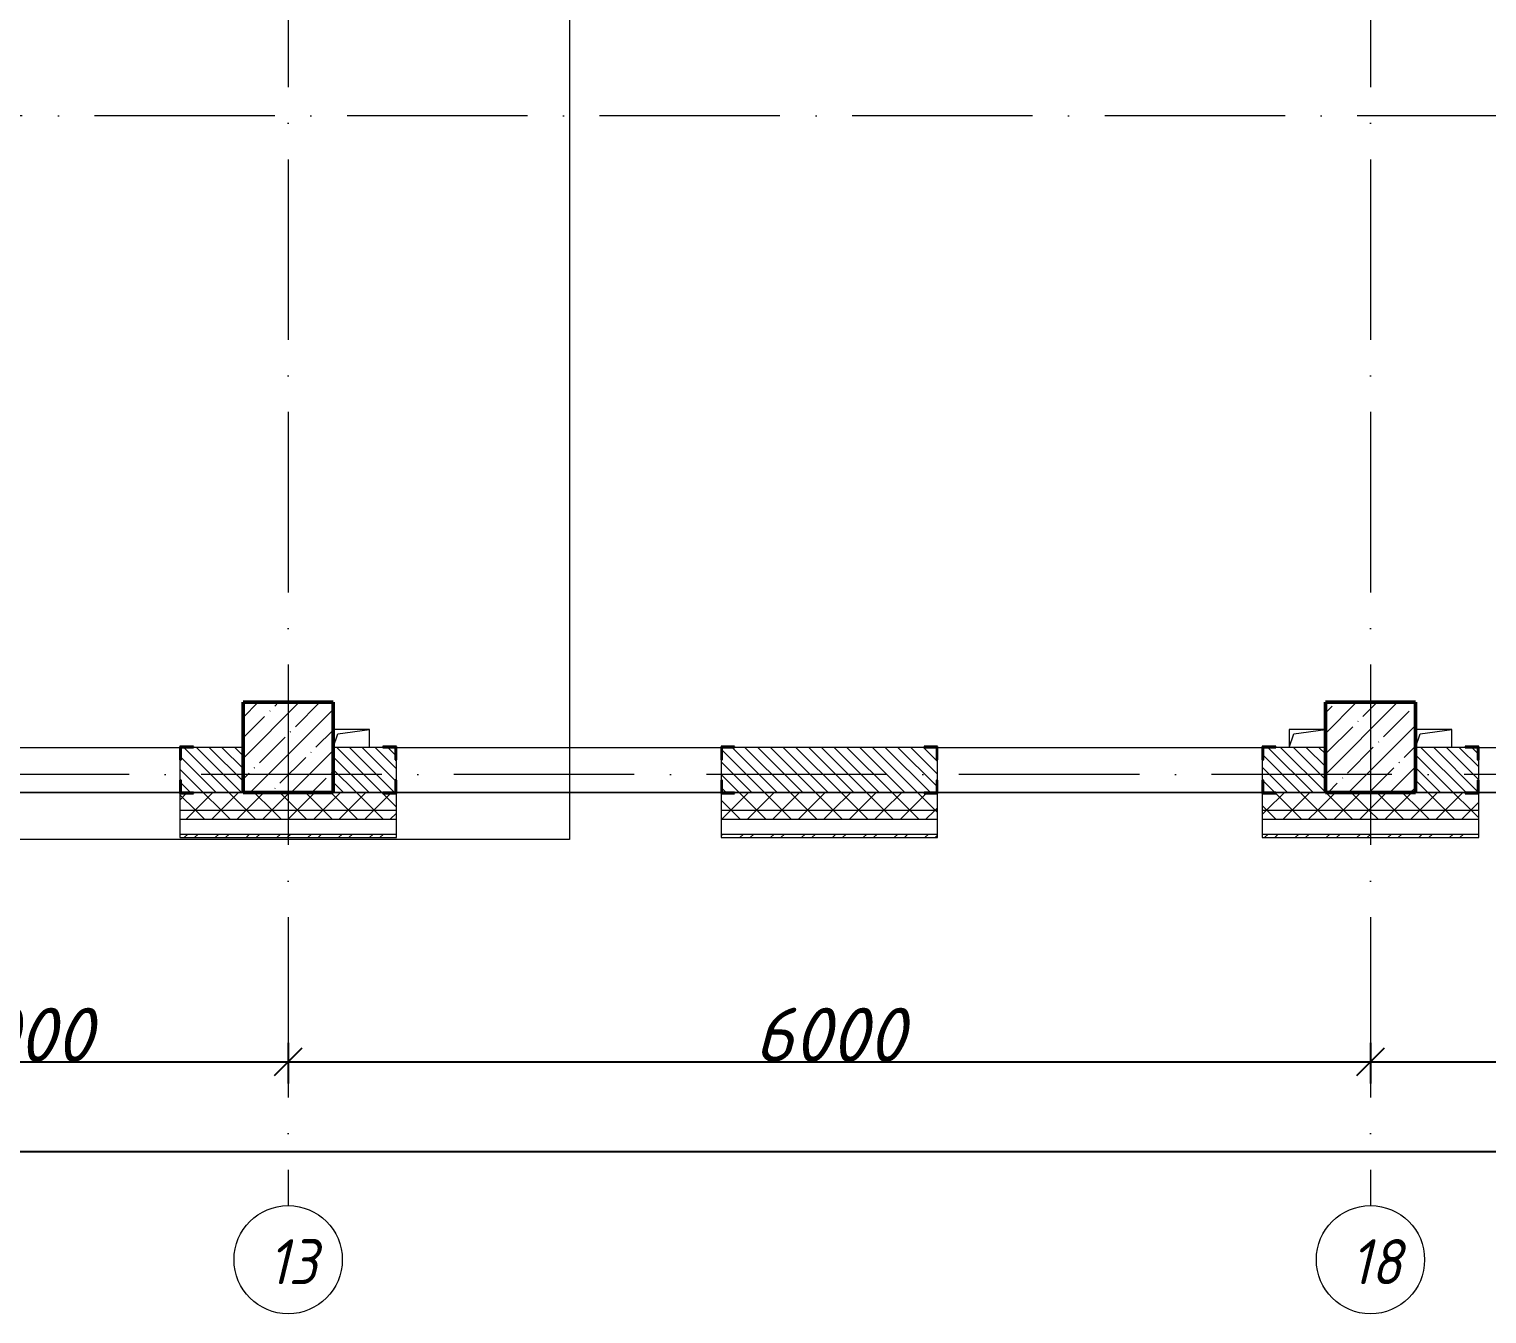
# Model space of a CAD drawing. Header units: millimetres. Extents: x -537608 to 253996, y -217170 to 186033.
# Drawn here: x -159171 to -151090, y 146832 to 153952 of the extents above; entities that cross this region are included whole.
import ezdxf

# ---------------------------------------------------------------- set-up
doc = ezdxf.new("R2010")
doc.units = ezdxf.units.MM
doc.linetypes.add('50_200_ШТРИХ_1Т_ш5_п1_п1_', pattern=[1400, 1000, -200, 0, -200])
for name, color, linetype, lineweight in [('A-____-____-DIMS', 7, 'Continuous', 9), ('A-GENM-____-MCUT', 7, 'Continuous', 25), ('A-GENM-____-OTLN', 7, 'Continuous', 9), ('A-GENM-____-OTLN-1', 7, 'Continuous', 25), ('A-WALL-____-MCUT', 7, 'Continuous', 13), ('A-WALL-____-MCUT-1', 7, 'Continuous', 9), ('A-WALL-____-OTLN', 7, 'Continuous', 9), ('A-WALL-____-PATT-1', 7, 'Continuous', 9), ('A-WALL-FNSH-MCUT-1', 7, 'Continuous', 9), ('S-COLS-____-MCUT', 7, 'Continuous', 50), ('S-COLS-____-OTLN', 7, 'Continuous', 9), ('S-GRID-____-IDEN', 7, 'Continuous', 9), ('S-GRID-____-OTLN-1', 7, '50_200_ШТРИХ_1Т_ш5_п1_п1_', 9)]:
    doc.layers.add(name, color=color, linetype=linetype, lineweight=lineweight)
doc.layers.add('G-____-____-SYMB-1', color=9, linetype='Continuous', lineweight=9, true_color=0x808080)
doc.styles.add('ISOCPEUR_I', font='isocpeui.ttf', dxfattribs={"height": 300})
doc.styles.add('ISOCPEUR_I_9', font='isocpeui.ttf', dxfattribs={"width": 0.9, "height": 250})
doc.dimstyles.new('ISO-2_5_0_9К_БОЛЬШОЙ_ОСИ', dxfattribs={"dimscale": 304.8, "dimtxt": 248.995294, "dimasz": 0.492126, "dimexe": 0.393701, "dimexo": 0, "dimgap": 0, "dimtad": 1, "dimdec": 0, "dimzin": 0, "dimdsep": 46, "dimtxsty": 'ISOCPEUR_I', "dimblk1": 'OBLIQUE', "dimblk2": 'OBLIQUE', "dimsah": 1, "dimcen": 0.09, "dimdle": 0.393701, "dimazin": 0, "dimtfac": 1, "dimtdec": 4, "dimtix": 1, "dimtmove": 0, "dimatfit": 3, "dimfxl": 1, "dimtvp": 1, "dimtolj": 1, "dimtzin": 0, "dimarcsym": 2})
pattern_1 = [(45, (-178684.97, 94540.11), (-70.71068, 70.71068), []), (135, (-178684.97, 94540.11), (-70.71068, -70.71068), [])]
pattern_2 = [(135, (-178684.97, 94540.114), (-35.35534, -35.35534), [])]

# ---------------------------------------------------------------- blocks, each defined once
blk = doc.blocks.new('BSC_Колонна _Прямоугольная - 500х500-25642906-АР1_План отверстий 3 этажа в осях 1-64_Ю-ЯЯ')
at = {"layer": 'S-COLS-____-OTLN'}
h = blk.add_hatch(dxfattribs=at)
h.set_pattern_fill('FP_19', color=256, style=0, pattern_type=2)
h.set_pattern_definition([(45, (-26950, -55431.04), (-114.04925, 114.04925), []), (45, (-26835.95, -55431.04), (-114.04925, 114.04925), [201.613, -40.323, 3.353, -36.97])])
h.paths.add_polyline_path([(-250, -250), (250, -250), (250, 250), (-250, 250), (-250, 177.9)], flags=0)
at = {"layer": 'S-COLS-____-MCUT'}
for p, q in [((250, 250), (-250, 250)), ((-250, 250), (-250, -250)), ((250, -250), (250, 250)), ((-250, -250), (250, -250))]:
    blk.add_line(p, q, dxfattribs=at)
blk = doc.blocks.new('BSC_Колонна _Прямоугольная - 500х500-V50-АР1_План отверстий 3 этажа в осях 1-64_Ю-ЯЯ')
at = {"layer": 'S-COLS-____-OTLN'}
h = blk.add_hatch(dxfattribs=at)
h.set_pattern_fill('FP_58', color=256, style=0, pattern_type=2)
h.set_pattern_definition([(45, (-20950, -55431.04), (-114.04925, 114.04925), []), (45, (-20835.95, -55431.04), (-114.04925, 114.04925), [201.613, -40.323, 3.353, -36.97])])
h.paths.add_polyline_path([(-250, -250), (250, -250), (250, 250), (-250, 250)], flags=0)
at = {"layer": 'S-COLS-____-MCUT'}
for p, q in [((250, 250), (-250, 250)), ((-250, 250), (-250, -250)), ((250, -250), (250, 250)), ((-250, -250), (250, -250))]:
    blk.add_line(p, q, dxfattribs=at)
blk = doc.blocks.new('Фахверк_СКБ_Уголок - 250_2700-27497298-АР1_План отверстий 3 этажа в осях 1-64_Ю-ЯЯ')
at = {"layer": 'A-GENM-____-MCUT'}
for p, q in [((200, 181), (125, 181)), ((125, 181), (125, 106)), ((131, 106), (131, 175)), ((131, 175), (200, 175)), ((200, 175), (200, 181)), ((125, 106), (131, 106)), ((131, -6), (125, -6)), ((125, -6), (125, -81)), ((131, -75), (131, -6)), ((200, -75), (131, -75)), ((200, -81), (200, -75)), ((125, -81), (200, -81))]:
    blk.add_line(p, q, dxfattribs=at)
blk = doc.blocks.new('AR_Отверстие прямоугольное _в плите_ - AR_Отверстие прямоугольное _в плите_-V178-АР1_План отверстий 3 этажа в осях 1-64_Ю-ЯЯ')
at = {"layer": 'A-GENM-____-OTLN'}
for p, q in [((100, 50), (-100, 50)), ((-100, -50), (-75, 25)), ((-75, 25), (100, 50)), ((100, -50), (100, 50))]:
    blk.add_line(p, q, dxfattribs=at)
blk = doc.blocks.new('AR_Отверстие прямоугольное _в плите_ - AR_Отверстие прямоугольное _в плите_-V185-АР1_План отверстий 3 этажа в осях 1-64_Ю-ЯЯ')
at = {"layer": 'A-GENM-____-OTLN'}
for p, q in [((100, 50), (-100, 50)), ((-100, 50), (-100, -50)), ((-100, -50), (-75, 25)), ((-75, 25), (100, 50))]:
    blk.add_line(p, q, dxfattribs=at)
blk = doc.blocks.new('Ось сетки - Круг_Ø6_00__ISO-2_5_0_9K_-25732049-АР1_План отверстий 3 этажа в осях 1-64_Ю-ЯЯ')
at = {"layer": 'S-GRID-____-IDEN'}
blk.add_circle((0, 0), 3, dxfattribs=at)
blk = doc.blocks.new('_Oblique')
at = {"color": 0, "linetype": 'ByBlock', "lineweight": -2}
blk.add_line((-0.5, -0.5), (0.5, 0.5), dxfattribs=at)
blk = doc.blocks.new('*D924')
at = {"layer": 'A-____-____-DIMS', "color": 0, "lineweight": -2, "transparency": 16777216}
for p, q in [((-160735, 148334.6), (-160735, 148108.6)), ((-157735, 148334.6), (-157735, 148108.6)), ((-160855, 148228.6), (-157615, 148228.6))]:
    blk.add_line(p, q, dxfattribs=at)
at = {"layer": 'Defpoints', "color": 0, "transparency": 16777216}
for p in [(-160735, 148334.6), (-157735, 148334.6), (-157735, 148228.6)]:
    blk.add_point(p, dxfattribs=at)
at = {"layer": 'A-____-____-DIMS', "color": 0, "lineweight": -2, "transparency": 16777216, "xscale": 150, "yscale": 150, "zscale": 150, "rotation": 180}
blk.add_blockref('_Oblique', (-160735, 148228.6), dxfattribs=at)
at = {"layer": 'A-____-____-DIMS', "color": 0, "lineweight": -2, "transparency": 16777216, "xscale": 150, "yscale": 150, "zscale": 150}
blk.add_blockref('_Oblique', (-157735, 148228.6), dxfattribs=at)
at = {"layer": 'A-____-____-DIMS', "color": 0, "transparency": 16777216, "insert": (-159235, 148378.6), "char_height": 300, "width": 758.478, "attachment_point": 5, "style": 'ISOCPEUR_I'}
blk.add_mtext('\\A1;3000', dxfattribs=at)
blk = doc.blocks.new('*D925')
at = {"layer": 'A-____-____-DIMS', "color": 0, "lineweight": -2, "transparency": 16777216}
for p, q in [((-157735, 148334.6), (-157735, 148108.6)), ((-151735, 148334.6), (-151735, 148108.6)), ((-157855, 148228.6), (-151615, 148228.6))]:
    blk.add_line(p, q, dxfattribs=at)
at = {"layer": 'Defpoints', "color": 0, "transparency": 16777216}
for p in [(-157735, 148334.6), (-151735, 148334.6), (-151735, 148228.6)]:
    blk.add_point(p, dxfattribs=at)
at = {"layer": 'A-____-____-DIMS', "color": 0, "lineweight": -2, "transparency": 16777216, "xscale": 150, "yscale": 150, "zscale": 150, "rotation": 180}
blk.add_blockref('_Oblique', (-157735, 148228.6), dxfattribs=at)
at = {"layer": 'A-____-____-DIMS', "color": 0, "lineweight": -2, "transparency": 16777216, "xscale": 150, "yscale": 150, "zscale": 150}
blk.add_blockref('_Oblique', (-151735, 148228.6), dxfattribs=at)
at = {"layer": 'A-____-____-DIMS', "color": 0, "transparency": 16777216, "insert": (-154735, 148378.6), "char_height": 300, "width": 758.478, "attachment_point": 5, "style": 'ISOCPEUR_I'}
blk.add_mtext('\\A1;6000', dxfattribs=at)
blk = doc.blocks.new('*D926')
at = {"layer": 'A-____-____-DIMS', "color": 0, "lineweight": -2, "transparency": 16777216}
for p, q in [((-151735, 148334.6), (-151735, 148108.6)), ((-148735, 148334.6), (-148735, 148108.6)), ((-151855, 148228.6), (-148615, 148228.6))]:
    blk.add_line(p, q, dxfattribs=at)
at = {"layer": 'Defpoints', "color": 0, "transparency": 16777216}
for p in [(-151735, 148334.6), (-148735, 148334.6), (-148735, 148228.6)]:
    blk.add_point(p, dxfattribs=at)
at = {"layer": 'A-____-____-DIMS', "color": 0, "lineweight": -2, "transparency": 16777216, "xscale": 150, "yscale": 150, "zscale": 150, "rotation": 180}
blk.add_blockref('_Oblique', (-151735, 148228.6), dxfattribs=at)
at = {"layer": 'A-____-____-DIMS', "color": 0, "lineweight": -2, "transparency": 16777216, "xscale": 150, "yscale": 150, "zscale": 150}
blk.add_blockref('_Oblique', (-148735, 148228.6), dxfattribs=at)
at = {"layer": 'A-____-____-DIMS', "color": 0, "transparency": 16777216, "insert": (-150235, 148378.6), "char_height": 300, "width": 758.478, "attachment_point": 5, "style": 'ISOCPEUR_I'}
blk.add_mtext('\\A1;3000', dxfattribs=at)
blk = doc.blocks.new('*D1005')
at = {"layer": 'A-____-____-DIMS', "color": 0, "lineweight": -2, "transparency": 16777216}
for p, q in [((-181035, 147837.8), (-181035, 147611.8)), ((-107635, 147837.8), (-107635, 147611.8)), ((-181155, 147731.8), (-107515, 147731.8))]:
    blk.add_line(p, q, dxfattribs=at)
at = {"layer": 'Defpoints', "color": 0, "transparency": 16777216}
for p in [(-181035, 147837.8), (-107635, 147837.8), (-107635, 147731.8)]:
    blk.add_point(p, dxfattribs=at)
at = {"layer": 'A-____-____-DIMS', "color": 0, "lineweight": -2, "transparency": 16777216, "xscale": 150, "yscale": 150, "zscale": 150, "rotation": 180}
blk.add_blockref('_Oblique', (-181035, 147731.8), dxfattribs=at)
at = {"layer": 'A-____-____-DIMS', "color": 0, "lineweight": -2, "transparency": 16777216, "xscale": 150, "yscale": 150, "zscale": 150}
blk.add_blockref('_Oblique', (-107635, 147731.8), dxfattribs=at)
at = {"layer": 'A-____-____-DIMS', "color": 0, "transparency": 16777216, "insert": (-144335, 147883.7), "char_height": 300, "width": 971.082, "attachment_point": 5, "style": 'ISOCPEUR_I'}
blk.add_mtext('\\A1;73400', dxfattribs=at)

msp = doc.modelspace()

# ---------------------------------------------------------------- hatches: boundary and pattern name
at = {"layer": 'A-WALL-____-PATT-1'}
h = msp.add_hatch(dxfattribs=at)
h.set_pattern_fill('FP_9', color=256, style=0, pattern_type=2)
h.set_pattern_definition(pattern_2)
h.paths.add_polyline_path([(-158328.9702, 149721.1558), (-157984.9702, 149721.1558), (-157984.9702, 149971.1558), (-158328.9702, 149971.1558), (-158328.9702, 149902.1558), (-158334.9702, 149902.1558), (-158334.9702, 149790.1558), (-158328.9702, 149790.1558)], flags=0)
h.paths.add_polyline_path([(-160390.9702, 149721.1558), (-160140.9702, 149721.1558), (-160140.6211, 149790.1558), (-160134.9702, 149790.1558), (-160134.9702, 149902.1558), (-160140.9702, 149902.1558), (-160140.9702, 149971.1558), (-160484.9702, 149971.1558), (-160484.9702, 149721.1558)], flags=0)
h = msp.add_hatch(dxfattribs=at)
h.set_pattern_fill('FP_9', color=256, style=0, pattern_type=2)
h.set_pattern_definition(pattern_2)
h.paths.add_polyline_path([(-151984.9702, 149721.1558), (-151984.9702, 149971.1558), (-152328.9702, 149971.1558), (-152328.9702, 149902.1558), (-152334.9702, 149902.1558), (-152334.9702, 149790.1558), (-152328.9702, 149790.1558), (-152328.9702, 149721.1558), (-152187.0318, 149721.1558)], flags=0)
h.paths.add_polyline_path([(-155259.9702, 149721.1558), (-154140.9702, 149721.1558), (-154140.9702, 149790.1558), (-154134.9702, 149790.1558), (-154134.9702, 149902.1558), (-154140.9702, 149902.1558), (-154140.9702, 149971.1558), (-155328.9702, 149971.1558), (-155328.9702, 149902.1558), (-155334.9702, 149902.1558), (-155334.9702, 149790.1558), (-155328.9702, 149790.1558), (-155328.9702, 149721.1558)], flags=0)
h.paths.add_polyline_path([(-157209.9702, 149721.1558), (-157140.9702, 149721.1558), (-157140.9702, 149790.1558), (-157134.9702, 149790.1558), (-157134.9702, 149902.1558), (-157140.9702, 149902.1558), (-157140.9702, 149971.1558), (-157484.9702, 149971.1558), (-157484.9702, 149721.1558), (-157390.9702, 149721.1558)], flags=0)
h = msp.add_hatch(dxfattribs=at)
h.set_pattern_fill('FP_9', color=256, style=0, pattern_type=2)
h.set_pattern_definition(pattern_2)
h.paths.add_polyline_path([(-149328.9702, 149721.1558), (-148984.9702, 149721.1558), (-148984.9702, 149971.1558), (-149328.9702, 149971.1558), (-149328.9702, 149902.1558), (-149334.9702, 149902.1558), (-149334.9702, 149790.1558), (-149328.9702, 149790.1558)], flags=0)
h.paths.add_polyline_path([(-151140.9702, 149721.1558), (-151140.9702, 149790.1558), (-151134.9702, 149790.1558), (-151134.9702, 149902.1558), (-151140.9702, 149902.1558), (-151140.9702, 149971.1558), (-151484.9702, 149971.1558), (-151484.9702, 149721.1558), (-151209.9702, 149721.1558)], flags=0)
h = msp.add_hatch(dxfattribs=at)
h.set_pattern_fill('FP_4', color=256, style=0, pattern_type=2)
h.set_pattern_definition(pattern_1)
h.paths.add_polyline_path([(-104465.4961, 149621.1558), (-104384.9702, 149621.1558), (-104384.9702, 149721.1558), (-110734.9702, 149721.1558), (-110734.9702, 149621.1558), (-108000.4246, 149621.1558)], flags=0)
h.paths.add_polyline_path([(-115070.2818, 149621.1558), (-114684.9702, 149621.1558), (-114684.9702, 149715.1558), (-114759.9702, 149715.1558), (-114759.9702, 149721.1558), (-115709.9702, 149721.1558), (-115709.9702, 149715.1558), (-115784.9702, 149715.1558), (-115784.9702, 149621.1558), (-115434.9702, 149621.1558)], flags=0)
h.paths.add_polyline_path([(-113302.8175, 149621.1558), (-111734.9702, 149621.1558), (-111734.9702, 149721.1558), (-113609.9702, 149721.1558), (-113609.9702, 149715.1558), (-113684.9702, 149715.1558), (-113684.9702, 149621.1558)], flags=0)
h.paths.add_polyline_path([(-118709.9702, 149621.1558), (-117584.9702, 149621.1558), (-117584.9702, 149715.1558), (-117659.9702, 149715.1558), (-117659.9702, 149721.1558), (-118709.9702, 149721.1558), (-118709.9702, 149715.1558), (-118784.9702, 149715.1558), (-118784.9702, 149621.1558), (-118778.9702, 149621.1558)], flags=0)
h.paths.add_polyline_path([(-120584.9702, 149621.1558), (-120584.9702, 149715.1558), (-120659.9702, 149715.1558), (-120659.9702, 149721.1558), (-121709.9702, 149721.1558), (-121709.9702, 149715.1558), (-121784.9702, 149715.1558), (-121784.9702, 149621.1558), (-121256.4068, 149621.1558)], flags=0)
h.paths.add_polyline_path([(-124709.9702, 149621.1558), (-123584.9702, 149621.1558), (-123584.9702, 149715.1558), (-123659.9702, 149715.1558), (-123659.9702, 149721.1558), (-124709.9702, 149721.1558), (-124709.9702, 149715.1558), (-124784.9702, 149715.1558), (-124784.9702, 149621.1558)], flags=0)
h.paths.add_polyline_path([(-126659.9702, 149621.1558), (-126584.9702, 149621.1558), (-126584.9702, 149715.1558), (-126659.9702, 149715.1558), (-126659.9702, 149721.1558), (-127709.9702, 149721.1558), (-127709.9702, 149715.1558), (-127784.9702, 149715.1558), (-127784.9702, 149621.1558), (-127442.5318, 149621.1558)], flags=0)
h.paths.add_polyline_path([(-130434.9702, 149621.1558), (-129584.9702, 149621.1558), (-129584.9702, 149715.1558), (-129659.9702, 149715.1558), (-129659.9702, 149721.1558), (-130709.9702, 149721.1558), (-130709.9702, 149715.1558), (-130784.9702, 149715.1558), (-130784.9702, 149621.1558), (-130709.9702, 149621.1558)], flags=0)
h.paths.add_polyline_path([(-132744.9247, 149621.1558), (-132584.9702, 149621.1558), (-132584.9702, 149715.1558), (-132659.9702, 149715.1558), (-132659.9702, 149721.1558), (-134259.9702, 149721.1558), (-134259.9702, 149715.1558), (-134334.9702, 149715.1558), (-134334.9702, 149621.1558), (-133628.6568, 149621.1558)], flags=0)
h.paths.add_polyline_path([(-136279.8532, 149621.1558), (-136134.9702, 149621.1558), (-136134.9702, 149715.1558), (-136209.9702, 149715.1558), (-136209.9702, 149721.1558), (-137259.9702, 149721.1558), (-137259.9702, 149715.1558), (-137334.9702, 149715.1558), (-137334.9702, 149621.1558)], flags=0)
h.paths.add_polyline_path([(-139134.9702, 149621.1558), (-139134.9702, 149715.1558), (-139209.9702, 149715.1558), (-139209.9702, 149721.1558), (-140259.9702, 149721.1558), (-140259.9702, 149715.1558), (-140334.9702, 149715.1558), (-140334.9702, 149621.1558), (-139814.7818, 149621.1558)], flags=0)
h.paths.add_polyline_path([(-142465.9782, 149621.1558), (-142134.9702, 149621.1558), (-142134.9702, 149715.1558), (-142209.9702, 149715.1558), (-142209.9702, 149721.1558), (-143259.9702, 149721.1558), (-143259.9702, 149715.1558), (-143334.9702, 149715.1558), (-143334.9702, 149621.1558), (-142907.8443, 149621.1558)], flags=0)
h.paths.add_polyline_path([(-146259.9702, 149621.1558), (-145134.9702, 149621.1558), (-145134.9702, 149715.1558), (-145209.9702, 149715.1558), (-145209.9702, 149721.1558), (-146259.9702, 149721.1558), (-146259.9702, 149715.1558), (-146334.9702, 149715.1558), (-146334.9702, 149621.1558), (-146328.9702, 149621.1558)], flags=0)
h.paths.add_polyline_path([(-149334.9702, 149621.1558), (-148134.9702, 149621.1558), (-148134.9702, 149715.1558), (-148209.9702, 149715.1558), (-148209.9702, 149721.1558), (-149259.9702, 149721.1558), (-149259.9702, 149715.1558), (-149334.9702, 149715.1558)], flags=0)
h.paths.add_polyline_path([(-151134.9702, 149621.1558), (-151134.9702, 149715.1558), (-151209.9702, 149715.1558), (-151209.9702, 149721.1558), (-152259.9702, 149721.1558), (-152259.9702, 149715.1558), (-152334.9702, 149715.1558), (-152334.9702, 149621.1558), (-151303.2997, 149621.1558)], flags=0)
h.paths.add_polyline_path([(-155259.9702, 149621.1558), (-154134.9702, 149621.1558), (-154134.9702, 149715.1558), (-154209.9702, 149715.1558), (-154209.9702, 149721.1558), (-155259.9702, 149721.1558), (-155259.9702, 149715.1558), (-155334.9702, 149715.1558), (-155334.9702, 149621.1558), (-155328.9702, 149621.1558)], flags=0)
h.paths.add_polyline_path([(-157134.9702, 149621.1558), (-157134.9702, 149715.1558), (-157209.9702, 149715.1558), (-157209.9702, 149721.1558), (-158259.9702, 149721.1558), (-158259.9702, 149715.1558), (-158334.9702, 149715.1558), (-158334.9702, 149621.1558), (-157209.9702, 149621.1558)], flags=0)
h.paths.add_polyline_path([(-160484.9702, 149621.1558), (-160134.9702, 149621.1558), (-160134.9702, 149715.1558), (-160209.9702, 149715.1558), (-160209.9702, 149721.1558), (-161259.9702, 149721.1558), (-161259.9702, 149715.1558), (-161334.9702, 149715.1558), (-161334.9702, 149621.1558), (-160984.9702, 149621.1558)], flags=0)
h.paths.add_polyline_path([(-162334.9702, 149621.1558), (-162334.9702, 149715.1558), (-162409.9702, 149715.1558), (-162409.9702, 149721.1558), (-172134.9702, 149721.1558), (-172134.9702, 149621.1558), (-162791.8175, 149621.1558)], flags=0)
h.paths.add_polyline_path([(-173134.9702, 149621.1558), (-173134.9702, 149721.1558), (-181134.9702, 149721.1558), (-181134.9702, 149621.1558), (-175164.0676, 149621.1558)], flags=0)
h = msp.add_hatch(dxfattribs=at)
h.set_pattern_fill('FP_4', color=256, style=0, pattern_type=2)
h.set_pattern_definition(pattern_1)
h.paths.add_polyline_path([(-104384.9702, 149571.1558), (-104384.9702, 149621.1558), (-110734.9702, 149621.1558), (-110734.9702, 149571.1558), (-104465.4961, 149571.1558)], flags=0)
h.paths.add_polyline_path([(-111734.9702, 149571.1558), (-111734.9702, 149621.1558), (-113684.9702, 149621.1558), (-113684.9702, 149571.1558), (-113302.8175, 149571.1558)], flags=0)
h.paths.add_polyline_path([(-117584.9702, 149571.1558), (-117584.9702, 149621.1558), (-118784.9702, 149621.1558), (-118784.9702, 149571.1558), (-118605.2104, 149571.1558)], flags=0)
h.paths.add_polyline_path([(-115070.2818, 149571.1558), (-114684.9702, 149571.1558), (-114684.9702, 149621.1558), (-115784.9702, 149621.1558), (-115784.9702, 149571.1558)], flags=0)
h.paths.add_polyline_path([(-121256.4068, 149571.1558), (-120584.9702, 149571.1558), (-120584.9702, 149621.1558), (-121784.9702, 149621.1558), (-121784.9702, 149571.1558)], flags=0)
h.paths.add_polyline_path([(-123584.9702, 149571.1558), (-123584.9702, 149621.1558), (-124784.9702, 149621.1558), (-124784.9702, 149571.1558), (-123907.6032, 149571.1558)], flags=0)
h.paths.add_polyline_path([(-126584.9702, 149571.1558), (-126584.9702, 149621.1558), (-127784.9702, 149621.1558), (-127784.9702, 149571.1558), (-127442.5318, 149571.1558)], flags=0)
h.paths.add_polyline_path([(-129584.9702, 149571.1558), (-129584.9702, 149621.1558), (-130784.9702, 149621.1558), (-130784.9702, 149571.1558), (-130093.7282, 149571.1558)], flags=0)
h.paths.add_polyline_path([(-132584.9702, 149571.1558), (-132584.9702, 149621.1558), (-134334.9702, 149621.1558), (-134334.9702, 149571.1558), (-132744.9247, 149571.1558)], flags=0)
h.paths.add_polyline_path([(-136134.9702, 149571.1558), (-136134.9702, 149621.1558), (-137334.9702, 149621.1558), (-137334.9702, 149571.1558), (-136279.8532, 149571.1558)], flags=0)
h.paths.add_polyline_path([(-139134.9702, 149571.1558), (-139134.9702, 149621.1558), (-140334.9702, 149621.1558), (-140334.9702, 149571.1558), (-139814.7818, 149571.1558)], flags=0)
h.paths.add_polyline_path([(-142134.9702, 149571.1558), (-142134.9702, 149621.1558), (-143334.9702, 149621.1558), (-143334.9702, 149571.1558), (-142465.9782, 149571.1558)], flags=0)
h.paths.add_polyline_path([(-146334.9702, 149571.1558), (-145134.9702, 149571.1558), (-145134.9702, 149621.1558), (-146334.9702, 149621.1558)], flags=0)
h.paths.add_polyline_path([(-148652.1032, 149571.1558), (-148134.9702, 149571.1558), (-148134.9702, 149621.1558), (-149334.9702, 149621.1558), (-149334.9702, 149571.1558)], flags=0)
h.paths.add_polyline_path([(-151303.2997, 149571.1558), (-151134.9702, 149571.1558), (-151134.9702, 149621.1558), (-152334.9702, 149621.1558), (-152334.9702, 149571.1558), (-152187.0318, 149571.1558)], flags=0)
h.paths.add_polyline_path([(-154134.9702, 149571.1558), (-154134.9702, 149621.1558), (-155334.9702, 149621.1558), (-155334.9702, 149571.1558), (-154838.2282, 149571.1558)], flags=0)
h.paths.add_polyline_path([(-157489.4247, 149571.1558), (-157134.9702, 149571.1558), (-157134.9702, 149621.1558), (-158334.9702, 149621.1558), (-158334.9702, 149571.1558)], flags=0)
h.paths.add_polyline_path([(-160140.6211, 149571.1558), (-160134.9702, 149571.1558), (-160134.9702, 149621.1558), (-161334.9702, 149621.1558), (-161334.9702, 149571.1558), (-161024.3533, 149571.1558)], flags=0)
h.paths.add_polyline_path([(-162791.8175, 149571.1558), (-162334.9702, 149571.1558), (-162334.9702, 149621.1558), (-172134.9702, 149621.1558), (-172134.9702, 149571.1558), (-164559.2818, 149571.1558)], flags=0)
h.paths.add_polyline_path([(-173134.9702, 149571.1558), (-173134.9702, 149621.1558), (-181234.9702, 149621.1558), (-181234.9702, 149571.1558), (-175164.0676, 149571.1558)], flags=0)
h = msp.add_hatch(dxfattribs=at)
h.set_pattern_fill('FP_6', color=256, style=0, pattern_type=2)
h.set_pattern_definition([(45, (-178684.97, 94540.11), (-85.53659, 85.53659), []), (45, (-178627.95, 94540.11), (-85.53659, 85.53659), [])])
h.paths.add_polyline_path([(-133628.6568, 149471.1558), (-133469.9702, 149471.1558), (-133469.9702, 149491.1558), (-134334.9702, 149491.1558), (-134334.9702, 149471.1558)], flags=0)
h.paths.add_polyline_path([(-136134.9702, 149471.1558), (-136134.9702, 149491.1558), (-137334.9702, 149491.1558), (-137334.9702, 149471.1558), (-136279.8532, 149471.1558)], flags=0)
h.paths.add_polyline_path([(-139134.9702, 149471.1558), (-139134.9702, 149491.1558), (-140334.9702, 149491.1558), (-140334.9702, 149471.1558), (-139814.7818, 149471.1558)], flags=0)
h.paths.add_polyline_path([(-142134.9702, 149471.1558), (-142134.9702, 149491.1558), (-143334.9702, 149491.1558), (-143334.9702, 149471.1558), (-142465.9782, 149471.1558)], flags=0)
h.paths.add_polyline_path([(-145134.9702, 149471.1558), (-145134.9702, 149491.1558), (-146334.9702, 149491.1558), (-146334.9702, 149471.1558), (-146000.9068, 149471.1558)], flags=0)
h.paths.add_polyline_path([(-148652.1032, 149471.1558), (-148134.9702, 149471.1558), (-148134.9702, 149491.1558), (-149334.9702, 149491.1558), (-149334.9702, 149471.1558)], flags=0)
h.paths.add_polyline_path([(-151303.2997, 149471.1558), (-151134.9702, 149471.1558), (-151134.9702, 149491.1558), (-152334.9702, 149491.1558), (-152334.9702, 149471.1558), (-152187.0318, 149471.1558)], flags=0)
h.paths.add_polyline_path([(-155334.9702, 149471.1558), (-154134.9702, 149471.1558), (-154134.9702, 149491.1558), (-155334.9702, 149491.1558)], flags=0)
h.paths.add_polyline_path([(-158334.9702, 149471.1558), (-157134.9702, 149471.1558), (-157134.9702, 149491.1558), (-158334.9702, 149491.1558)], flags=0)
h.paths.add_polyline_path([(-161334.9702, 149471.1558), (-160134.9702, 149471.1558), (-160134.9702, 149491.1558), (-161334.9702, 149491.1558)], flags=0)
h.paths.add_polyline_path([(-162334.9702, 149471.1558), (-162334.9702, 149491.1558), (-172134.9702, 149491.1558), (-172134.9702, 149471.1558), (-162791.8175, 149471.1558)], flags=0)
h.paths.add_polyline_path([(-173134.9702, 149471.1558), (-173134.9702, 149491.1558), (-181364.9702, 149491.1558), (-181364.9702, 149471.1558), (-175164.0676, 149471.1558)], flags=0)

# ---------------------------------------------------------------- linework, layer by layer
at = {"layer": 'A-WALL-____-MCUT'}
for p, q in [((-158334.9702, 149902.1558), (-158334.9702, 149790.1558)), ((-157984.9702, 149971.1558), (-158259.9702, 149971.1558)), ((-157209.9702, 149971.1558), (-157484.9702, 149971.1558)), ((-157134.9702, 149790.1558), (-157134.9702, 149902.1558)), ((-155334.9702, 149902.1558), (-155334.9702, 149790.1558)), ((-154209.9702, 149971.1558), (-155259.9702, 149971.1558)), ((-154134.9702, 149790.1558), (-154134.9702, 149902.1558)), ((-152334.9702, 149902.1558), (-152334.9702, 149790.1558)), ((-151984.9702, 149971.1558), (-152259.9702, 149971.1558)), ((-151209.9702, 149971.1558), (-151484.9702, 149971.1558)), ((-151134.9702, 149790.1558), (-151134.9702, 149902.1558)), ((-158334.9702, 149715.1558), (-158334.9702, 149491.1558)), ((-157134.9702, 149491.1558), (-157134.9702, 149715.1558)), ((-155334.9702, 149715.1558), (-155334.9702, 149491.1558)), ((-154134.9702, 149491.1558), (-154134.9702, 149715.1558)), ((-152334.9702, 149715.1558), (-152334.9702, 149491.1558)), ((-151134.9702, 149491.1558), (-151134.9702, 149715.1558)), ((-158334.9702, 149491.1558), (-157134.9702, 149491.1558)), ((-155334.9702, 149491.1558), (-154134.9702, 149491.1558)), ((-152334.9702, 149491.1558), (-151134.9702, 149491.1558))]:
    msp.add_line(p, q, dxfattribs=at)
at = {"layer": 'A-WALL-____-MCUT-1'}
for p, q in [((-157984.9702, 149721.1558), (-158259.9702, 149721.1558)), ((-158259.9702, 149721.1558), (-157984.9702, 149721.1558)), ((-157209.9702, 149721.1558), (-157484.9702, 149721.1558)), ((-157484.9702, 149721.1558), (-157209.9702, 149721.1558)), ((-154209.9702, 149721.1558), (-155259.9702, 149721.1558)), ((-155259.9702, 149721.1558), (-154209.9702, 149721.1558)), ((-151984.9702, 149721.1558), (-152259.9702, 149721.1558)), ((-152259.9702, 149721.1558), (-151984.9702, 149721.1558)), ((-151209.9702, 149721.1558), (-151484.9702, 149721.1558)), ((-151484.9702, 149721.1558), (-151209.9702, 149721.1558)), ((-157134.9702, 149621.1558), (-158334.9702, 149621.1558)), ((-154134.9702, 149621.1558), (-155334.9702, 149621.1558)), ((-151134.9702, 149621.1558), (-152334.9702, 149621.1558)), ((-157134.9702, 149571.1558), (-158334.9702, 149571.1558)), ((-154134.9702, 149571.1558), (-155334.9702, 149571.1558)), ((-151134.9702, 149571.1558), (-152334.9702, 149571.1558))]:
    msp.add_line(p, q, dxfattribs=at)
at = {"layer": 'A-WALL-____-OTLN'}
for p, q in [((-160134.9702, 149971.1558), (-158334.9702, 149971.1558)), ((-157134.9702, 149971.1558), (-155334.9702, 149971.1558)), ((-154134.9702, 149971.1558), (-152334.9702, 149971.1558)), ((-151134.9702, 149971.1558), (-149334.9702, 149971.1558)), ((-160134.9702, 149721.1558), (-158334.9702, 149721.1558)), ((-158334.9702, 149721.1558), (-160134.9702, 149721.1558)), ((-157134.9702, 149721.1558), (-155334.9702, 149721.1558)), ((-155334.9702, 149721.1558), (-157134.9702, 149721.1558)), ((-154134.9702, 149721.1558), (-152334.9702, 149721.1558)), ((-152334.9702, 149721.1558), (-154134.9702, 149721.1558)), ((-151134.9702, 149721.1558), (-149334.9702, 149721.1558)), ((-149334.9702, 149721.1558), (-151134.9702, 149721.1558))]:
    msp.add_line(p, q, dxfattribs=at)
at = {"layer": 'A-WALL-FNSH-MCUT-1'}
for p, q in [((-158334.9702, 149491.1558), (-158334.9702, 149471.1558)), ((-158334.9702, 149471.1558), (-157134.9702, 149471.1558)), ((-157134.9702, 149471.1558), (-157134.9702, 149491.1558)), ((-155334.9702, 149491.1558), (-155334.9702, 149491.1558)), ((-155334.9702, 149491.1558), (-155334.9702, 149471.1558)), ((-155334.9702, 149471.1558), (-154134.9702, 149471.1558)), ((-154134.9702, 149471.1558), (-154134.9702, 149491.1558)), ((-152334.9702, 149491.1558), (-152334.9702, 149491.1558)), ((-152334.9702, 149491.1558), (-152334.9702, 149471.1558)), ((-152334.9702, 149471.1558), (-151134.9702, 149471.1558)), ((-151134.9702, 149471.1558), (-151134.9702, 149491.1558))]:
    msp.add_line(p, q, dxfattribs=at)
at = {"layer": 'G-____-____-SYMB-1'}
for p, q in [((-156174.9702, 181078.2982), (-156174.9702, 149461.6391)), ((-156174.9702, 149461.6391), (-163438.6992, 149461.6391))]:
    msp.add_line(p, q, dxfattribs=at)
at = {"layer": 'S-GRID-____-OTLN-1'}
for p, q in [((-157734.9702, 185432.9652), (-157734.9702, 147431.7016)), ((-151734.9702, 185432.9652), (-151734.9702, 147431.7016)), ((-103204.9297, 153471.1558), (-183353.7404, 153471.1558)), ((-74610.5636, 149821.1558), (-183353.7404, 149821.1558))]:
    msp.add_line(p, q, dxfattribs=at)

# ---------------------------------------------------------------- block references
at = {"layer": 'A-GENM-____-OTLN'}
for name, p in [('AR_Отверстие прямоугольное _в плите_ - AR_Отверстие прямоугольное _в плите_-V178-АР1_План отверстий 3 этажа в осях 1-64_Ю-ЯЯ', (-157384.9702, 150021.1558)), ('AR_Отверстие прямоугольное _в плите_ - AR_Отверстие прямоугольное _в плите_-V185-АР1_План отверстий 3 этажа в осях 1-64_Ю-ЯЯ', (-152084.9702, 150021.1558)), ('AR_Отверстие прямоугольное _в плите_ - AR_Отверстие прямоугольное _в плите_-V178-АР1_План отверстий 3 этажа в осях 1-64_Ю-ЯЯ', (-151384.9702, 150021.1558))]:
    msp.add_blockref(name, p, dxfattribs=at)
at = {"layer": 'A-GENM-____-OTLN-1'}
for p in [(-158459.9702, 149796.1558), (-155459.9702, 149796.1558), (-152459.9702, 149796.1558)]:
    msp.add_blockref('Фахверк_СКБ_Уголок - 250_2700-27497298-АР1_План отверстий 3 этажа в осях 1-64_Ю-ЯЯ', p, dxfattribs=at)
at = {"layer": 'A-GENM-____-OTLN-1', "rotation": 180}
for p in [(-157009.9702, 149896.1558), (-154009.9702, 149896.1558), (-151009.9702, 149896.1558)]:
    msp.add_blockref('Фахверк_СКБ_Уголок - 250_2700-27497298-АР1_План отверстий 3 этажа в осях 1-64_Ю-ЯЯ', p, dxfattribs=at)
at = {"layer": 'S-COLS-____-OTLN'}
for name, p in [('BSC_Колонна _Прямоугольная - 500х500-V50-АР1_План отверстий 3 этажа в осях 1-64_Ю-ЯЯ', (-157734.9702, 149971.1558)), ('BSC_Колонна _Прямоугольная - 500х500-25642906-АР1_План отверстий 3 этажа в осях 1-64_Ю-ЯЯ', (-151734.9702, 149971.1558))]:
    msp.add_blockref(name, p, dxfattribs=at)
at = {"layer": 'S-GRID-____-IDEN', "xscale": 99.99999999999993, "yscale": 99.99999999999993, "zscale": 99.99999999999993, "rotation": 180}
for p in [(-157734.9702, 147131.7016), (-151734.9702, 147131.7016)]:
    msp.add_blockref('Ось сетки - Круг_Ø6_00__ISO-2_5_0_9K_-25732049-АР1_План отверстий 3 этажа в осях 1-64_Ю-ЯЯ', p, dxfattribs=at)

# ---------------------------------------------------------------- texts
at = {"layer": 'S-GRID-____-IDEN', "char_height": 250, "width": 346.329, "attachment_point": 1, "style": 'ISOCPEUR_I_9'}
for s, insert in [('13', (-157845.4919, 147245.6353)), ('18', (-151845.4919, 147245.6353))]:
    msp.add_mtext(s, dxfattribs=dict(at, insert=insert))

# ---------------------------------------------------------------- dimensions: what is measured, and where the dimension line sits
at = {"layer": 'A-____-____-DIMS'}
for base, p1, p2, override, picture, middle in [((-157734.9702, 148228.5809), (-160734.9702, 148334.6469), (-157734.9702, 148334.6469), {"dimpost": '<>', "dimfxl": 3000}, '*D924', (-159234.9702, 148378.5809)), ((-151734.9702, 148228.5809), (-157734.9702, 148334.6469), (-151734.9702, 148334.6469), {"dimpost": '<>', "dimfxl": 6000}, '*D925', (-154734.9702, 148378.5809)), ((-148734.9702, 148228.5809), (-151734.9702, 148334.6469), (-148734.9702, 148334.6469), {"dimpost": '<>', "dimfxl": 3000}, '*D926', (-150234.9702, 148378.5809)), ((-107634.9702, 147731.7806), (-181034.9702, 147837.8466), (-107634.9702, 147837.8466), {"dimpost": '<>', "dimfxl": 73400}, '*D1005', (-144334.9702, 147883.7124))]:
    dim = msp.add_linear_dim(base=base, p1=p1, p2=p2, dimstyle='ISO-2_5_0_9К_БОЛЬШОЙ_ОСИ', override=override, dxfattribs=at)
    dim.commit()
    dim.dimension.update_dxf_attribs({"geometry": picture, "text_midpoint": middle})

doc.saveas('drawing.dxf')
